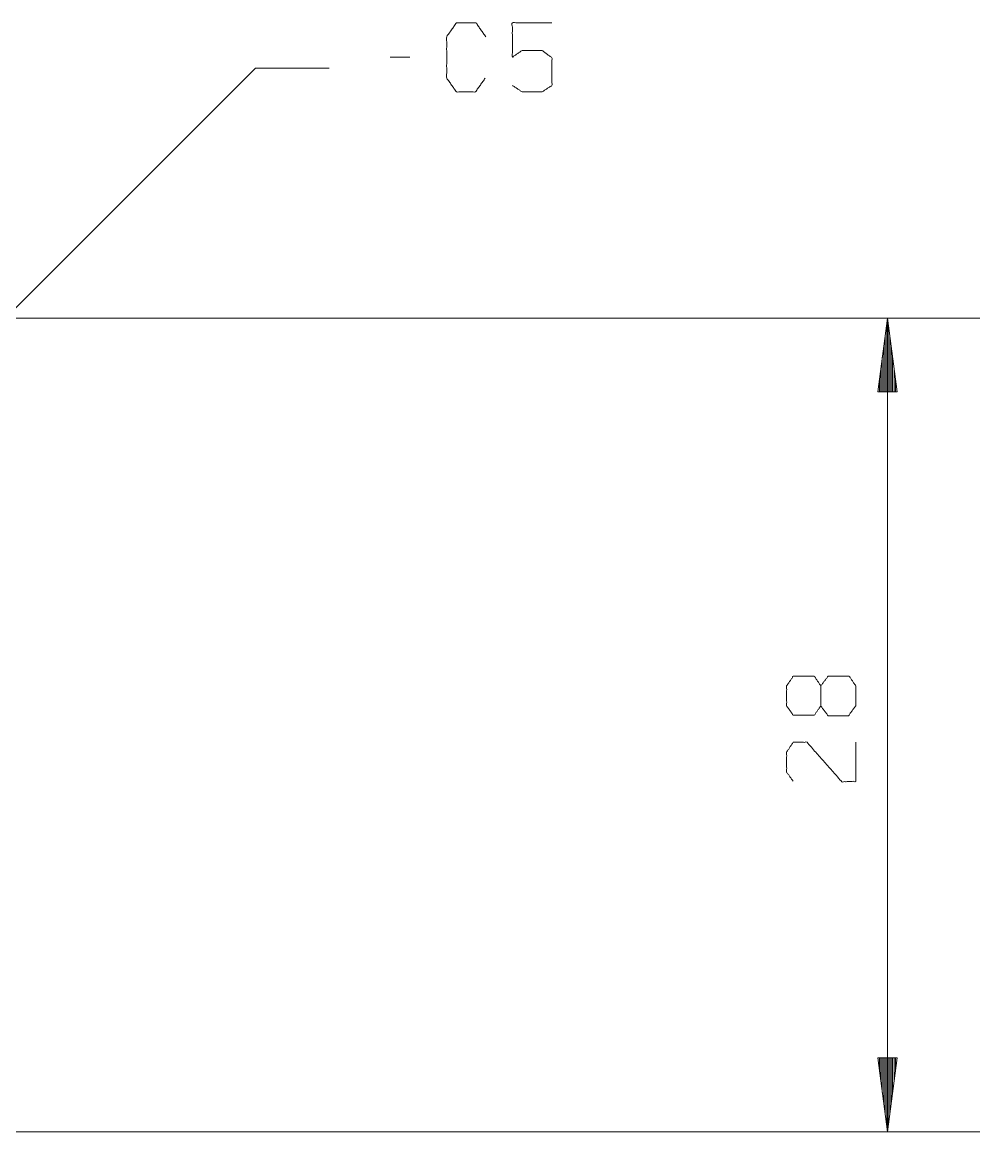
# Model space of a CAD drawing. Header units: millimetres. Extents: x 0 to 420, y 0 to 297.
# Drawn here: x 234.46 to 267.4, y 62.03 to 100.21 of the extents above; entities that cross this region are included whole.
import ezdxf

# ---------------------------------------------------------------- set-up
doc = ezdxf.new("R2010")
doc.units = ezdxf.units.MM
doc.layers.add('101', color=7, linetype='Continuous', true_color=0xffffff)

msp = doc.modelspace()

# ---------------------------------------------------------------- linework, layer by layer
at = {"layer": '101', "color": 72, "linetype": 'Continuous', "lineweight": 18}
msp.add_line((247.792, 99.009), (247.121, 99.009), dxfattribs=at)
at = {"layer": '101', "color": 22, "linetype": 'Continuous', "lineweight": 18}
for p, q in [((242.481, 98.622), (231.406, 87.547)), ((242.481, 98.622), (245.021, 98.622)), ((228.924, 90.029), (267.397, 90.029)), ((264.222, 90.029), (263.887, 87.489)), ((264.196, 87.489), (264.196, 89.836)), ((264.556, 87.489), (264.222, 90.029)), ((264.222, 62.029), (264.222, 90.029)), ((264.247, 87.489), (264.247, 89.836)), ((264.146, 87.489), (264.146, 89.45)), ((264.298, 87.489), (264.298, 89.45)), ((264.095, 87.489), (264.095, 89.064)), ((264.349, 87.489), (264.349, 89.064)), ((264.044, 87.489), (264.044, 88.678)), ((264.4, 87.489), (264.4, 88.678)), ((263.993, 87.489), (263.993, 88.292)), ((264.45, 87.489), (264.45, 88.292)), ((263.942, 87.489), (263.942, 87.906)), ((264.501, 87.489), (264.501, 87.906)), ((263.887, 87.489), (264.556, 87.489)), ((263.892, 87.489), (263.892, 87.521)), ((263.892, 87.489), (263.892, 87.521)), ((264.552, 87.489), (264.552, 87.521)), ((264.552, 87.489), (264.552, 87.521)), ((263.887, 64.569), (264.222, 62.029)), ((264.556, 64.569), (263.887, 64.569)), ((263.892, 64.569), (263.892, 64.537)), ((263.892, 64.569), (263.892, 64.537)), ((263.942, 64.569), (263.942, 64.151)), ((263.993, 64.569), (263.993, 63.765)), ((264.044, 64.569), (264.044, 63.379)), ((264.095, 64.569), (264.095, 62.993)), ((264.146, 64.569), (264.146, 62.607)), ((264.196, 64.569), (264.196, 62.222)), ((264.222, 62.029), (264.556, 64.569)), ((264.247, 64.569), (264.247, 62.222)), ((264.298, 64.569), (264.298, 62.607)), ((264.349, 64.569), (264.349, 62.993)), ((264.4, 64.569), (264.4, 63.379)), ((264.45, 64.569), (264.45, 63.765)), ((264.501, 64.569), (264.501, 64.151)), ((264.552, 64.569), (264.552, 64.537)), ((264.552, 64.569), (264.552, 64.537)), ((228.924, 62.029), (267.397, 62.029))]:
    msp.add_line(p, q, dxfattribs=at)
at = {"layer": '101', "color": 72, "linetype": 'Continuous', "lineweight": 18}
for points, knots in [([(250.387, 98.284), (250.051, 97.809), (249.397, 97.809), (249.061, 98.284), (249.061, 99.709), (249.397, 100.184), (250.069, 100.184), (250.405, 99.709)], [0, 0, 0.114567, 0.243366, 0.357935, 0.638584, 0.753154, 0.885433, 1, 1]), ([(251.32, 98.034), (251.656, 97.809), (252.345, 97.809), (252.681, 98.034), (252.681, 98.984), (252.345, 99.234), (251.656, 99.234), (251.32, 99.009), (251.32, 100.184), (252.681, 100.184)], [0, 0, 0.062229, 0.168345, 0.230571, 0.376816, 0.441264, 0.547379, 0.609609, 0.79049, 1, 1]), ([(261.929, 76.682), (261.704, 76.364), (260.979, 76.364), (260.754, 76.682), (260.754, 77.372), (260.979, 77.707), (261.704, 77.707), (261.929, 77.372), (261.929, 76.682), (262.179, 76.346), (262.879, 76.346), (263.129, 76.682), (263.129, 77.372), (262.904, 77.707), (262.179, 77.707), (261.929, 77.372)], [0, 0, 0.047573, 0.136084, 0.183658, 0.267815, 0.317167, 0.405679, 0.455029, 0.539186, 0.590297, 0.675758, 0.72687, 0.811026, 0.860377, 0.948888, 1, 1]), ([(260.979, 74.088), (260.754, 74.406), (260.754, 75.095), (260.979, 75.431), (261.454, 75.431), (262.654, 74.07), (263.129, 74.088), (263.129, 75.431)], [0, 0, 0.069695, 0.192979, 0.265277, 0.350228, 0.674743, 0.759753, 1, 1])]:
    msp.add_open_spline(points, degree=1, knots=knots, dxfattribs=at)

doc.saveas('drawing.dxf')
